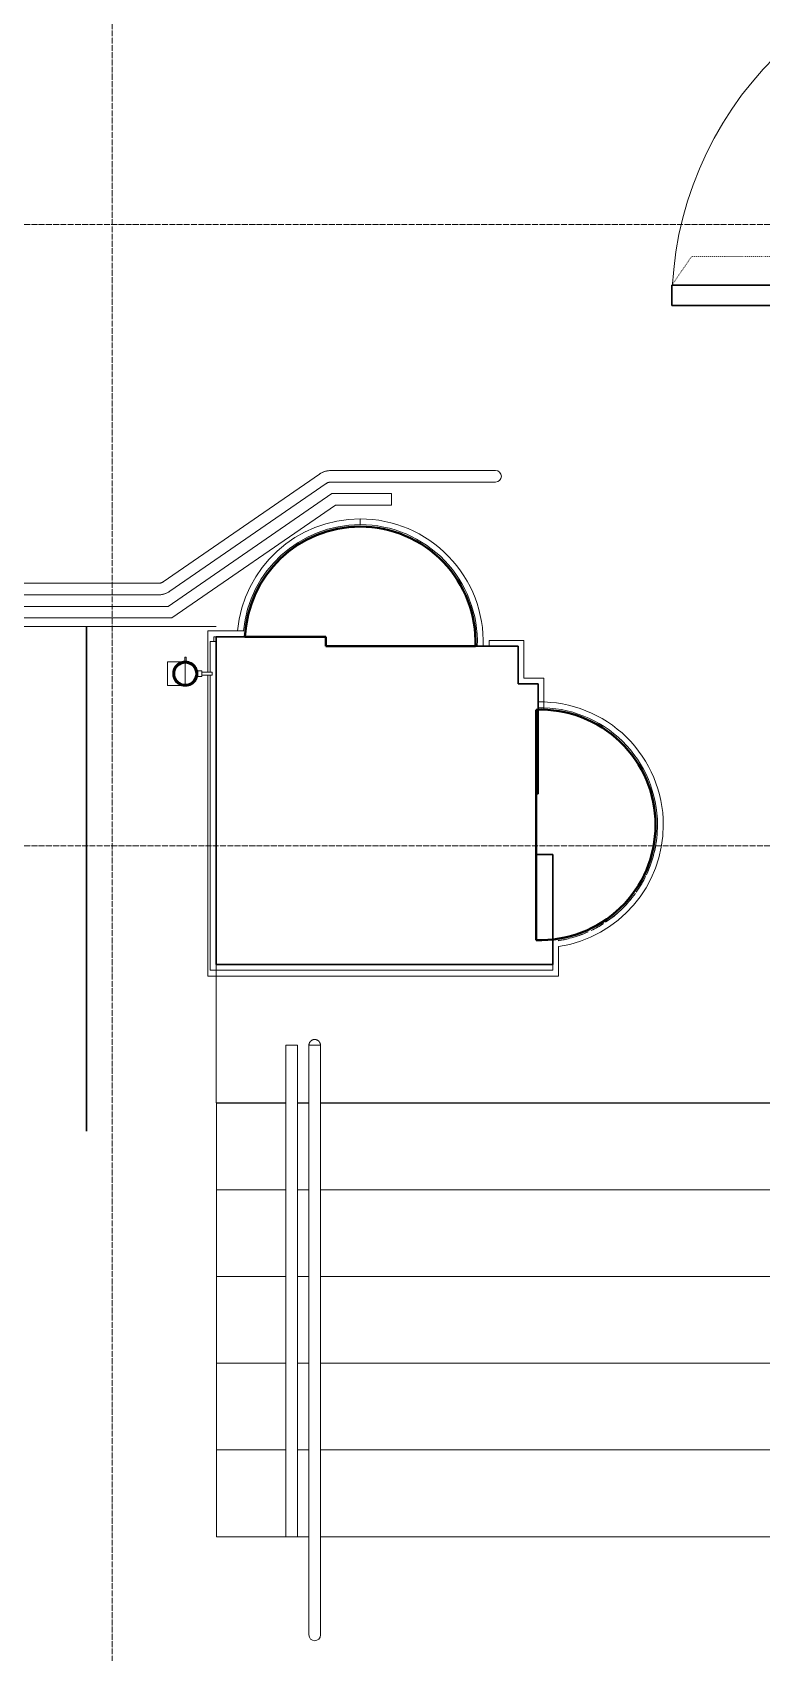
# Model space of a CAD drawing. Header units: millimetres. Extents: x 504091 to 2165846, y 135022 to 442887.
# Drawn here: x 723632 to 726155, y 265388 to 270993 of the extents above; entities that cross this region are included whole.
import ezdxf

# ---------------------------------------------------------------- set-up
doc = ezdxf.new("R2010")
doc.units = ezdxf.units.MM
for name, pattern in [('ADSK_Линия сетки', [25, 20, -2.5, 0, -2.5]), ('ADSK_Пунктирная_п1', [0.53, 0, -0.53]), ('осеваяX2', [4, 2.5, -0.5, 0.5, -0.5])]:
    doc.linetypes.add(name, pattern=pattern)
for name, color, linetype, lineweight in [('Двери', 7, 'Continuous', 20), ('Колонны', 7, 'Continuous', 18), ('Лестницы', 7, 'Continuous', 18), ('Обобщенные модели', 7, 'Continuous', 18), ('Ограждение', 7, 'Continuous', 18), ('Оси', 165, 'осеваяX2', 13), ('Перекрытие', 7, 'Continuous', 18), ('Стены наружные', 7, 'Continuous', 18), ('Стены несущие', 7, 'Continuous', 30), ('Стены отделка', 7, 'Continuous', 30), ('Стены штриховка', 7, 'Continuous', 18)]:
    doc.layers.add(name, color=color, linetype=linetype, lineweight=lineweight)
doc.layers.add('Линии', color=7, linetype='Continuous', lineweight=9, true_color=0x00a600)

# ---------------------------------------------------------------- blocks, each defined once
blk = doc.blocks.new('AC_ДверьВитражная_Однопольная_Алюминиевая - Остекленная Левая-5430404-План 1-го этажа')
at = {"layer": 'Двери', "lineweight": 30}
blk.add_line((607.5, 0), (607.5, -1215), dxfattribs=at)
at = {"layer": 'Двери'}
blk.add_arc((607.5, 0), 1215, 180, 270, dxfattribs=at)
blk = doc.blocks.new('TN_ПВС 125-82_Водосточная труба - TN_ПВС 125-82_Водосточная труба-2851608-План 1-го этажа')
at = {"layer": 'Обобщенные модели', "lineweight": 40}
for radius, start, end in [(41.1, 151.0711, 178.9289), (38.8, 0, 180), (38.8, 180, 0), (41.1, 121.0711, 148.9289), (41.1, 91.0711, 118.9289), (41.1, 61.0711, 88.9289), (41.1, 31.0711, 58.9289), (41.1, 1.0711, 28.9289), (41.1, 181.0711, 208.9289), (41.1, 211.0711, 238.9289), (41.1, 241.0711, 268.9289), (41.1, 271.0711, 298.9289), (41.1, 301.0711, 328.9289), (41.1, 331.0711, 358.9289)]:
    blk.add_arc((0, 0), radius, start, end, dxfattribs=at)
blk = doc.blocks.new('_ Хомут универсальный - _ Хомут универсальный-2851609-План 1-го этажа')
at = {"layer": 'Обобщенные модели'}
for p, q in [((10, 56.8), (-10, 56.8)), ((-10, 56.8), (-10, 42.1)), ((-5, 93.3), (-5, 56.8)), ((5, 93.3), (-5, 93.3)), ((5, 56.8), (5, 93.3)), ((10, 42.2), (10, 56.8)), ((-43.2, 2.5), (-56.9, 2.5)), ((-56.9, 2.5), (-56.9, -2.1)), ((-56.9, -2.1), (-43.2, -2.1))]:
    blk.add_line(p, q, dxfattribs=at)
for centre, radius, start, end in [((0, 0.1), 43.3, 182.992, 76.5871), ((0, 0), 43.3, 103.3472, 176.6899), ((0, 0), 41, 0, 180), ((0, 0), 41, 180, 0)]:
    blk.add_arc(centre, radius, start, end, dxfattribs=at)
blk = doc.blocks.new('_ Водосточный слив с хомутом универсальным - _ Водосточный слив с хомутом универсальным-2862675-План 1-го этажа')
at = {"layer": 'Обобщенные модели'}
for p, q in [((-13.7, 41.1), (-61, 41.1)), ((0, -38.8), (0, 38.8)), ((0, 38.8), (0, -38.8)), ((-61, -41.1), (-13.7, -41.1))]:
    blk.add_line(p, q, dxfattribs=at)
at = {"layer": 'Обобщенные модели', "flags": 128}
blk.add_lwpolyline([(-61, 41.1), (-61, 39.9), (-61, 36.4), (-61, 30.8), (-61, 23.3), (-61, 14.6), (-61, 5), (-61, -5), (-61, -14.6), (-61, -23.3), (-61, -30.8), (-61, -36.4), (-61, -39.9), (-61, -41.1)], dxfattribs=at)
at = {"layer": 'Обобщенные модели'}
for start, end in [(92.7801, 180), (180, 346.716), (13.284, 86.6773)]:
    blk.add_arc((0, 0), 43.6, start, end, dxfattribs=at)
blk = doc.blocks.new('Ограждение - Ограждение-2039143-План 1-го этажа')
at = {"layer": 'Ограждение'}
for p, q in [((18243.9, -1326.7), (18809.9, -936.7)), ((18809.9, -936.7), (19016.1, -936.7)), ((19016.1, -936.7), (19016.1, -976.7)), ((18256.3, -1366.7), (18822.4, -976.7)), ((18822.4, -976.7), (19016.1, -976.7)), ((17719.3, -1326.7), (18243.9, -1326.7)), ((17719.3, -1366.7), (18256.3, -1366.7))]:
    blk.add_line(p, q, dxfattribs=at)
blk = doc.blocks.new('Ограждение - Ограждение-2045042-План 1-го этажа')
at = {"layer": 'Ограждение'}
for p, q in [((18650.4, -2845), (18690.4, -2845)), ((18650.4, -3345), (18650.4, -2845)), ((18690.4, -3345), (18690.4, -2845)), ((18650.4, -4545), (18650.4, -3345)), ((18690.4, -4545), (18690.4, -3345)), ((18690.4, -4545), (18650.4, -4545))]:
    blk.add_line(p, q, dxfattribs=at)
blk = doc.blocks.new('Тип перил - Перила_Внутренний_-3098203-План 1-го этажа')
at = {"layer": 'Ограждение'}
for p, q in [((18730.4, -2845), (18730.4, -3332.5)), ((18752.7, -2845), (18748, -2845)), ((18770.4, -3332.5), (18770.4, -2845)), ((18730.4, -3346.6), (18730.4, -4525)), ((18770.4, -4525), (18770.4, -3346.6))]:
    blk.add_line(p, q, dxfattribs=at)
at = {"layer": 'Ограждение', "flags": 128}
for points in [[(18730.4, -3332.5), (18730.4, -3333.7), (18730.4, -3334.9), (18730.4, -3336.1), (18730.4, -3337.3), (18730.4, -3338.5), (18730.4, -3339.6), (18730.4, -3340.8), (18730.4, -3341.9), (18730.4, -3343.1), (18730.4, -3344.2), (18730.4, -3345.3), (18730.4, -3346.4), (18730.4, -3346.6)], [(18770.4, -3346.6), (18770.4, -3345.5), (18770.4, -3344.5), (18770.4, -3343.3), (18770.4, -3342.2), (18770.4, -3341.1), (18770.4, -3339.9), (18770.4, -3338.8), (18770.4, -3337.6), (18770.4, -3336.4), (18770.4, -3335.2), (18770.4, -3334), (18770.4, -3332.8), (18770.4, -3332.5)]]:
    blk.add_lwpolyline(points, dxfattribs=at)
blk = doc.blocks.new('Тип перил - D40-16087-План 1-го этажа')
at = {"layer": 'Ограждение', "flags": 128}
for points in [[(0, 20), (0.8, 20), (1.6, 19.9), (2.4, 19.9), (3.2, 19.7), (4, 19.6), (4.8, 19.4), (5.5, 19.2), (6.3, 19), (7, 18.7), (7.8, 18.4), (8.5, 18.1), (9.2, 17.7), (9.9, 17.4), (10.6, 16.9), (11.3, 16.5), (11.9, 16), (12.6, 15.6), (13.2, 15), (13.8, 14.5), (14.3, 13.9), (14.9, 13.3), (15.4, 12.7), (15.9, 12.1), (16.4, 11.5), (16.8, 10.8), (17.2, 10.1), (17.6, 9.4), (18, 8.7), (18.3, 8), (18.6, 7.2), (18.9, 6.5), (19.2, 5.7), (19.4, 5), (19.6, 4.2), (19.7, 3.4), (19.8, 2.6), (19.9, 1.8), (20, 1), (20, 0.2), (20, 0)], [(20, 0), (20, -0.8), (19.9, -1.6), (19.9, -2.4), (19.7, -3.2), (19.6, -4), (19.4, -4.8), (19.2, -5.5), (19, -6.3), (18.7, -7), (18.4, -7.8), (18.1, -8.5), (17.7, -9.2), (17.4, -9.9), (16.9, -10.6), (16.5, -11.3), (16, -11.9), (15.6, -12.6), (15, -13.2), (14.5, -13.8), (13.9, -14.3), (13.3, -14.9), (12.7, -15.4), (12.1, -15.9), (11.5, -16.4), (10.8, -16.8), (10.1, -17.2), (9.4, -17.6), (8.7, -18), (8, -18.3), (7.2, -18.6), (6.5, -18.9), (5.7, -19.2), (5, -19.4), (4.2, -19.6), (3.4, -19.7), (2.6, -19.8), (1.8, -19.9), (1, -20), (0.2, -20), (0, -20)]]:
    blk.add_lwpolyline(points, dxfattribs=at)
blk = doc.blocks.new('Тип перил - Перила_Внутренний_-3098215-План 1-го этажа')
at = {"layer": 'Ограждение', "flags": 128}
for points in [[(18730.4, -3332.5), (18730.4, -3333.7), (18730.4, -3334.9), (18730.4, -3336.1), (18730.4, -3337.3), (18730.4, -3338.5), (18730.4, -3339.6), (18730.4, -3340.8), (18730.4, -3341.9), (18730.4, -3343.1), (18730.4, -3344.2), (18730.4, -3345.3), (18730.4, -3346.4), (18730.4, -3346.6)], [(18770.4, -3346.6), (18770.4, -3345.5), (18770.4, -3344.5), (18770.4, -3343.3), (18770.4, -3342.2), (18770.4, -3341.1), (18770.4, -3339.9), (18770.4, -3338.8), (18770.4, -3337.6), (18770.4, -3336.4), (18770.4, -3335.2), (18770.4, -3334), (18770.4, -3332.8)]]:
    blk.add_lwpolyline(points, dxfattribs=at)
blk = doc.blocks.new('Тип перил - D40-V48-План 1-го этажа')
at = {"layer": 'Ограждение', "flags": 128}
for points in [[(4.8, 19.4), (5.5, 19.2), (6.3, 19), (7, 18.7), (7.8, 18.4), (8.5, 18.1), (9.2, 17.7), (9.9, 17.4), (10.6, 16.9), (11.3, 16.5), (11.9, 16), (12.6, 15.6), (13.2, 15), (13.8, 14.5), (14.3, 13.9), (14.9, 13.3), (15.4, 12.7), (15.9, 12.1), (16.4, 11.5), (16.8, 10.8), (17.2, 10.1), (17.6, 9.4), (18, 8.7), (18.3, 8), (18.6, 7.2), (18.9, 6.5), (19.2, 5.7), (19.4, 5), (19.6, 4.2), (19.7, 3.4), (19.8, 2.6), (19.9, 1.8), (20, 1), (20, 0.2), (20, 0)], [(9.4, -17.6), (8.7, -18), (8, -18.3), (7.2, -18.6), (6.5, -18.9), (5.7, -19.2), (5, -19.4), (4.2, -19.6)], [(20, 0), (20, -0.8), (19.9, -1.6), (19.9, -2.4), (19.7, -3.2), (19.6, -4), (19.4, -4.8), (19.2, -5.5), (19, -6.3), (18.7, -7), (18.4, -7.8), (18.1, -8.5), (17.7, -9.2), (17.4, -9.9), (16.9, -10.6), (16.5, -11.3), (16, -11.9), (15.6, -12.6), (15, -13.2), (14.5, -13.8), (13.9, -14.3), (13.3, -14.9), (12.7, -15.4), (12.1, -15.9), (11.5, -16.4), (10.8, -16.8), (10.1, -17.2)]]:
    blk.add_lwpolyline(points, dxfattribs=at)
blk = doc.blocks.new('Тип перил - Перила_Внутренний_-V51-План 1-го этажа')
at = {"layer": 'Ограждение'}
for p, q in [((18730.4, -2845), (18770.4, -2845)), ((18730.4, -3332.5), (18730.4, -2845)), ((18770.4, -3332.5), (18770.4, -2845)), ((18730.4, -3332.5), (18730.4, -3356)), ((18730.4, -4525), (18730.4, -3356)), ((18770.4, -3332.5), (18770.4, -3356)), ((18770.4, -4525), (18770.4, -3356))]:
    blk.add_line(p, q, dxfattribs=at)
blk = doc.blocks.new('Тип перил - Перила_Внутренний_-V52-План 1-го этажа')
at = {"layer": 'Ограждение'}
for p, q in [((18730.4, -3332.5), (18730.4, -3346.7)), ((18770.4, -3332.5), (18770.4, -3346.7))]:
    blk.add_line(p, q, dxfattribs=at)
blk = doc.blocks.new('Тип перил - Перила_Внутренний_-3098441-План 1-го этажа')
at = {"layer": 'Ограждение'}
for p, q in [((18767.1, -869), (18226.7, -1241.4)), ((19016.1, -856.7), (18806.8, -856.7)), ((18806.8, -896.7), (19016.1, -896.7)), ((18249.4, -1274.3), (18789.8, -902)), ((18209.7, -1246.7), (17721.3, -1246.7)), ((17721.3, -1286.7), (18209.7, -1286.7))]:
    blk.add_line(p, q, dxfattribs=at)
at = {"layer": 'Ограждение', "flags": 128}
for points in [[(18806.8, -856.7), (18804, -856.7), (18801.2, -856.9), (18798.4, -857.2), (18795.7, -857.6), (18792.9, -858.1), (18790.2, -858.7), (18787.5, -859.4), (18784.8, -860.2), (18782.2, -861.2), (18779.6, -862.2), (18777, -863.3), (18774.5, -864.6), (18772, -865.9), (18769.6, -867.4), (18767.3, -868.9), (18767.1, -869)], [(18789.8, -902), (18790.8, -901.3), (18791.8, -900.7), (18792.9, -900.1), (18793.9, -899.6), (18795, -899.1), (18796.2, -898.6), (18797.3, -898.2), (18798.4, -897.9), (18799.6, -897.6), (18800.8, -897.3), (18801.9, -897.1), (18803.1, -896.9), (18804.3, -896.8), (18805.5, -896.7), (18806.7, -896.7), (18806.8, -896.7)], [(18226.7, -1241.4), (18225.7, -1242), (18224.7, -1242.7), (18223.6, -1243.2), (18222.5, -1243.8), (18221.4, -1244.3), (18220.3, -1244.7), (18219.2, -1245.1), (18218.1, -1245.5), (18216.9, -1245.8), (18215.7, -1246.1), (18214.5, -1246.3), (18213.4, -1246.4), (18212.2, -1246.6), (18211, -1246.6), (18209.8, -1246.7), (18209.7, -1246.7)], [(18209.7, -1286.7), (18212.5, -1286.6), (18215.3, -1286.5), (18218, -1286.2), (18220.8, -1285.8), (18223.6, -1285.3), (18226.3, -1284.7), (18229, -1283.9), (18231.7, -1283.1), (18234.3, -1282.2), (18236.9, -1281.1), (18239.5, -1280), (18242, -1278.8), (18244.4, -1277.4), (18246.9, -1276), (18249.2, -1274.4), (18249.4, -1274.3)]]:
    blk.add_lwpolyline(points, dxfattribs=at)
blk = doc.blocks.new('Тип перил - Перила_Внутренний_-3098458-План 1-го этажа')
at = {"layer": 'Ограждение', "flags": 128}
for points in [[(18806.8, -856.7), (18804, -856.7), (18801.2, -856.9), (18798.4, -857.2), (18795.7, -857.6), (18792.9, -858.1), (18790.2, -858.7), (18787.5, -859.4), (18784.8, -860.2), (18782.2, -861.2), (18779.6, -862.2), (18777, -863.3), (18774.5, -864.6), (18772, -865.9), (18769.6, -867.4), (18767.3, -868.9)], [(18209.7, -1286.7), (18212.5, -1286.6), (18215.3, -1286.5), (18218, -1286.2), (18220.8, -1285.8), (18223.6, -1285.3), (18226.3, -1284.7), (18229, -1283.9), (18231.7, -1283.1), (18234.3, -1282.2), (18236.9, -1281.1), (18239.5, -1280), (18242, -1278.8), (18244.4, -1277.4), (18246.9, -1276), (18249.2, -1274.4)]]:
    blk.add_lwpolyline(points, dxfattribs=at)
blk = doc.blocks.new('Тип перил - Перила_Внутренний_-V57-План 1-го этажа')
at = {"layer": 'Ограждение'}
for p, q in [((18226.7, -1241.4), (18767.1, -869)), ((18806.8, -856.7), (19016.1, -856.7)), ((18806.8, -896.7), (19016.1, -896.7)), ((18249.4, -1274.3), (18789.8, -902)), ((17721.3, -1246.7), (18209.7, -1246.7)), ((17721.3, -1286.7), (18209.7, -1286.7))]:
    blk.add_line(p, q, dxfattribs=at)
for centre, radius, start, end in [((18806.8, -926.7), 70, 90, 124.5671), ((18806.8, -926.7), 30, 90, 124.5671), ((18209.7, -1216.7), 30, 270, 304.5671), ((18209.7, -1216.7), 70, 270, 304.5671)]:
    blk.add_arc(centre, radius, start, end, dxfattribs=at)

msp = doc.modelspace()

# ---------------------------------------------------------------- hatches: boundary and pattern name
at = {"layer": 'Колонны', "true_color": 0xfbfbf4}
for points in [[(724365.6629, 268901.7279), (724367.3151, 268901.7279), (724375.9967, 268968.7491), (724395.869, 269033.3424), (724426.3614, 269093.6534), (724466.5986, 269147.9505), (724515.4252, 269194.6748), (724571.4395, 269232.485), (724637.6881, 269261.5061), (724700.8963, 269277.5165), (724765.7761, 269283.033), (724765.7761, 269289.6904), (724695.0647, 269283.033), (724633.0332, 269266.9516), (724577.7362, 269243.4511), (724522.6236, 269208.6897), (724473.8881, 269165.6687), (724432.6106, 269115.339), (724399.9282, 269059.0802), (724375.9967, 268995.1082), (724363.4154, 268934.5809), (724362.3585, 268901.7279), (724364.0107, 268901.7279)], [(725432.1983, 267850.2782), (725457.4867, 267852.2943), (725493.2906, 267860.6196), (725521.6405, 267868.8881), (725560.7887, 267885.0279), (725604.1745, 267908.7751), (725644.0304, 267937.3709), (725661.72, 267952.6907), (725692.5786, 267984.1289), (725706.1029, 267999.9742), (725738.3332, 268047.24), (725744.0843, 268057.1374), (725770.933, 268116.4128), (725788.4698, 268183.9473), (725794.4, 268250.8729), (725787.7426, 268250.8729), (725780.8368, 268177.9703), (725762.5644, 268111.4079), (725729.2042, 268043.5844), (725690.209, 267989.551), (725638.9887, 267940.1764), (725579.8113, 267900.6871), (725510.4872, 267871.3808), (725439.2911, 267855.7188), (725432.1983, 267854.4953), (725432.1983, 267850.6289)]]:
    msp.add_hatch(color=7, dxfattribs=at).paths.add_polyline_path(points)

# ---------------------------------------------------------------- linework, layer by layer
at = {"layer": 'Колонны', "lineweight": 40}
for p, q in [((724367.3151, 268901.7279), (724647.3732, 268901.7279)), ((724647.3732, 268901.7279), (724647.3732, 268869.5553)), ((724647.3732, 268869.5553), (725164.3547, 268869.5553)), ((725374.2649, 268649.4515), (725374.2649, 267852.2943))]:
    msp.add_line(p, q, dxfattribs=at)
at = {"layer": 'Колонны', "flags": 128}
msp.add_lwpolyline([(725164.3547, 268869.5553), (725166.0202, 268869.5553), (725167.6856, 268869.5553), (725169.3511, 268869.5553), (725170.9853, 268869.5553)], dxfattribs=at)
at = {"layer": 'Колонны', "lineweight": 40}
for centre, start, end in [((724765.7761, 268884.186), 90, 177.4792212), ((724765.7761, 268884.186), 357.8977817, 90), ((725388.8955, 268250.8729), 0, 92.1022183), ((725388.8955, 268250.8729), 267.8977817, 0)]:
    msp.add_arc(centre, 398.847, start, end, dxfattribs=at)
at = {"layer": 'Колонны'}
for start, end in [(347.1152178, 350.3080637), (336.8039136, 340.6100917), (326.861394, 330.9044359), (317.0411501, 321.1872576), (307.276288, 311.4522407), (287.8236196, 291.8671281), (297.5411027, 301.6874222), (278.9956829, 281.9245698)]:
    msp.add_arc((725388.8955, 268250.8729), 405.5044, start, end, dxfattribs=at)
at = {"layer": 'Лестницы'}
for p, q in [((724268.6761, 267288.5198), (724508.446, 267288.5198)), ((724268.6761, 266988.5198), (724268.6761, 267288.5198)), ((724548.446, 267288.5198), (724588.446, 267288.5198)), ((724628.446, 267288.5198), (729963.2895, 267288.5198)), ((724268.6761, 266688.5198), (724268.6761, 266988.5198)), ((724268.6761, 266988.5198), (724508.446, 266988.5198)), ((724268.6761, 266988.5198), (724508.446, 266988.5198)), ((724548.446, 266988.5198), (724588.9728, 266988.5198)), ((724548.446, 266988.5198), (724588.9728, 266988.5198)), ((724627.9192, 266988.5198), (729963.8163, 266988.5198)), ((724627.9192, 266988.5198), (729963.8163, 266988.5198)), ((724268.6761, 266388.5198), (724268.6761, 266688.5198)), ((724268.6761, 266688.5198), (724508.446, 266688.5198)), ((724268.6761, 266688.5198), (724508.446, 266688.5198)), ((724548.446, 266688.5198), (724588.446, 266688.5198)), ((724548.446, 266688.5198), (724588.446, 266688.5198)), ((724628.446, 266688.5198), (729963.2895, 266688.5198)), ((724628.446, 266688.5198), (729963.2895, 266688.5198)), ((724268.6761, 266088.5198), (724268.6761, 266388.5198)), ((724268.6761, 266388.5198), (724508.446, 266388.5198)), ((724268.6761, 266388.5198), (724508.446, 266388.5198)), ((724548.446, 266388.5198), (724588.446, 266388.5198)), ((724548.446, 266388.5198), (724588.446, 266388.5198)), ((724628.446, 266388.5198), (729963.2895, 266388.5198)), ((724628.446, 266388.5198), (729963.2895, 266388.5198)), ((724268.6761, 265788.5198), (724268.6761, 266088.5198)), ((724268.6761, 266088.5198), (724508.446, 266088.5198)), ((724268.6761, 266088.5198), (724508.446, 266088.5198)), ((724548.446, 266088.5198), (724588.446, 266088.5198)), ((724548.446, 266088.5198), (724588.446, 266088.5198)), ((724628.446, 266088.5198), (729963.2895, 266088.5198)), ((724628.446, 266088.5198), (729963.2895, 266088.5198)), ((724268.6761, 265788.5198), (724508.446, 265788.5198)), ((724268.6761, 265788.5198), (724508.446, 265788.5198)), ((724548.446, 265788.5198), (724588.446, 265788.5198)), ((724548.446, 265788.5198), (724588.446, 265788.5198)), ((724628.446, 265788.5198), (729963.2895, 265788.5198)), ((724628.446, 265788.5198), (729963.2895, 265788.5198))]:
    msp.add_line(p, q, dxfattribs=at)
at = {"layer": 'Лестницы', "color": 2, "lineweight": 30}
msp.add_lwpolyline([(723818.6761, 267191.7514), (723818.6761, 268936.8459)], dxfattribs=at)
at = {"layer": 'Линии', "color": 7, "linetype": 'ADSK_Пунктирная_п1'}
for p, q in [((725844.0777, 270117.9474), (725912.2027, 270216.735)), ((725912.2027, 270216.735), (727133.9552, 270216.735))]:
    msp.add_line(p, q, dxfattribs=at)
at = {"layer": 'Линии', "color": 7, "lineweight": 30}
for p, q in [((725844.0777, 270047.9474), (725844.0777, 270117.9474)), ((725844.0777, 270117.9474), (727190.9903, 270117.9474))]:
    msp.add_line(p, q, dxfattribs=at)
at = {"layer": 'Линии', "color": 7}
for p, q in [((725234.2259, 269476.8459), (724874.2259, 269476.8459)), ((724874.2259, 269436.8459), (725234.2259, 269436.8459)), ((724588.446, 265808.5198), (724588.446, 265448.5198)), ((724628.446, 265448.5198), (724628.446, 265808.5198))]:
    msp.add_line(p, q, dxfattribs=at)
at = {"layer": 'Линии', "color": 7, "lineweight": 18}
msp.add_line((724267.3732, 267289.1646), (724267.3732, 267767.9663), dxfattribs=at)
at = {"layer": 'Линии', "color": 7}
for centre, start, end in [((725234.2259, 269456.8459), 270, 90), ((724608.446, 265448.5198), 180, 0)]:
    msp.add_arc(centre, 20, start, end, dxfattribs=at)
at = {"layer": 'Оси', "linetype": 'ADSK_Линия сетки'}
for p, q in [((723907.643, 263323.4727), (723907.643, 314443.584)), ((694211.5079, 270328.5198), (756226.1358, 270328.5198)), ((694211.5079, 268178.5198), (737186.0071, 268178.5198))]:
    msp.add_line(p, q, dxfattribs=at)
at = {"layer": 'Перекрытие'}
for p, q in [((723067.3732, 268936.8459), (724267.3732, 268936.8459)), ((724267.3732, 267289.1646), (724508.446, 267289.1646)), ((724548.446, 267289.1646), (724588.446, 267289.1646)), ((724628.446, 267289.1646), (729963.2895, 267289.1646))]:
    msp.add_line(p, q, dxfattribs=at)
at = {"layer": 'Стены наружные'}
for p, q in [((724765.7761, 269309.6904), (724765.7761, 269289.6904)), ((724239.1143, 268921.7279), (724363.7912, 268921.7279)), ((724239.1143, 268778.777), (724239.1143, 268921.7279)), ((724267.3732, 268901.7279), (724259.1143, 268901.7279)), ((724259.1143, 268901.7279), (724259.1143, 268884.9124)), ((725212.3732, 268889.1649), (725332.3732, 268889.1649)), ((725212.3732, 268889.1649), (725212.3732, 268869.1649)), ((725332.3732, 268889.1649), (725332.3732, 268758.8627)), ((724239.1143, 267727.9663), (724239.1143, 268769.3225)), ((725332.3732, 268758.8627), (725401.6066, 268758.8627)), ((725401.6066, 268758.8627), (725401.6066, 268653.5652)), ((725452.1983, 267851.6496), (725452.1983, 267850.34)), ((725452.1983, 267830.1036), (725452.1983, 267727.9663)), ((725452.1983, 267727.9663), (724239.1143, 267727.9663))]:
    msp.add_line(p, q, dxfattribs=at)
for centre, radius, start, end in [((724765.7761, 268884.186), 425.5044, 90, 174.9306242), ((724765.7761, 268884.186), 405.5044, 90, 174.6807838), ((724765.7761, 268884.186), 425.5044, 357.9769319, 90), ((724765.7761, 268884.186), 405.5044, 357.877107, 90), ((725388.8955, 268250.8729), 405.5044, 0, 91.0282088), ((725388.8955, 268250.8729), 425.5044, 0, 90.9797011), ((725388.8955, 268250.8729), 425.5044, 278.5557153, 0), ((725388.8955, 268250.8729), 405.5044, 334.8209205, 0), ((725388.8955, 268250.8729), 405.5044, 324.9630146, 334.233022), ((725388.8955, 268250.8729), 405.5044, 303.8849539, 324.2358601), ((725388.8955, 268250.8729), 405.5044, 284.9739566, 294.0649875), ((725388.8955, 268250.8729), 405.5044, 295.7256703, 302.6878628), ((725388.8955, 268250.8729), 405.5044, 278.9811003, 284.3768736)]:
    msp.add_arc(centre, radius, start, end, dxfattribs=at)
at = {"layer": 'Стены несущие'}
for p, q in [((724367.3151, 268901.7279), (724267.3732, 268901.7279)), ((724267.3732, 268901.7279), (724267.3732, 267767.9663)), ((724647.3732, 268869.1649), (724647.3732, 268869.5553)), ((725312.3732, 268869.1649), (724647.3732, 268869.1649)), ((725312.3732, 268738.8627), (725312.3732, 268869.1649)), ((725381.6066, 268738.8627), (725312.3732, 268738.8627)), ((725381.6066, 268650.2186), (725381.6066, 268738.8627)), ((725381.6066, 268358.8627), (725381.6066, 268649.0648)), ((725374.2649, 268147.9663), (725374.2649, 268358.8627)), ((725374.2649, 268358.8627), (725381.6066, 268358.8627)), ((725432.1983, 268147.9663), (725374.2649, 268147.9663)), ((725432.1983, 267855.3453), (725432.1983, 268147.9663)), ((725432.1983, 267767.9663), (725432.1983, 267855.1078)), ((724267.3732, 267767.9663), (725432.1983, 267767.9663))]:
    msp.add_line(p, q, dxfattribs=at)
at = {"layer": 'Стены отделка', "lineweight": 9}
for p, q in [((724247.3732, 268884.9124), (724247.3732, 268778.777)), ((724267.3732, 268884.9124), (724247.3732, 268884.9124)), ((724247.3732, 268769.2095), (724247.3732, 267747.9663)), ((725432.1983, 267747.9663), (725432.1983, 267767.9663)), ((724247.3732, 267747.9663), (725432.1983, 267747.9663))]:
    msp.add_line(p, q, dxfattribs=at)
at = {"layer": 'Стены штриховка'}
for p, q in [((724647.3732, 268901.7279), (724367.3151, 268901.7279)), ((724647.3732, 268869.5553), (724647.3732, 268901.7279))]:
    msp.add_line(p, q, dxfattribs=at)

# ---------------------------------------------------------------- block references
at = {"layer": 'Двери', "color": 8, "true_color": 0x7f7f7f, "rotation": 269.9999999999999}
msp.add_blockref('AC_ДверьВитражная_Однопольная_Алюминиевая - Остекленная Левая-5430404-План 1-го этажа', (727059.0777, 270655.4474), dxfattribs=at)
at = {"layer": 'Обобщенные модели'}
msp.add_blockref('_ Водосточный слив с хомутом универсальным - _ Водосточный слив с хомутом универсальным-2862675-План 1-го этажа', (724160.7732, 268773.9474), dxfattribs=at)
at = {"layer": 'Обобщенные модели', "rotation": 269.9999999999997}
msp.add_blockref('_ Хомут универсальный - _ Хомут универсальный-2851609-План 1-го этажа', (724160.7732, 268773.9474), dxfattribs=at)
at = {"layer": 'Обобщенные модели', "lineweight": 40, "rotation": 269.9999999999997}
msp.add_blockref('TN_ПВС 125-82_Водосточная труба - TN_ПВС 125-82_Водосточная труба-2851608-План 1-го этажа', (724160.7732, 268773.9474), dxfattribs=at)
at = {"layer": 'Ограждение'}
for name in ['Тип перил - Перила_Внутренний_-3098441-План 1-го этажа', 'Тип перил - Перила_Внутренний_-V57-План 1-го этажа', 'Тип перил - Перила_Внутренний_-3098458-План 1-го этажа', 'Ограждение - Ограждение-2039143-План 1-го этажа', 'Ограждение - Ограждение-2045042-План 1-го этажа', 'Тип перил - Перила_Внутренний_-3098203-План 1-го этажа', 'Тип перил - Перила_Внутренний_-V51-План 1-го этажа', 'Тип перил - Перила_Внутренний_-3098215-План 1-го этажа', 'Тип перил - Перила_Внутренний_-V52-План 1-го этажа']:
    msp.add_blockref(name, (705858.0777, 270333.5198), dxfattribs=at)
at = {"layer": 'Ограждение', "rotation": 90}
for name in ['Тип перил - D40-16087-План 1-го этажа', 'Тип перил - D40-V48-План 1-го этажа']:
    msp.add_blockref(name, (724608.446, 267488.5198), dxfattribs=at)

doc.saveas('drawing.dxf')
